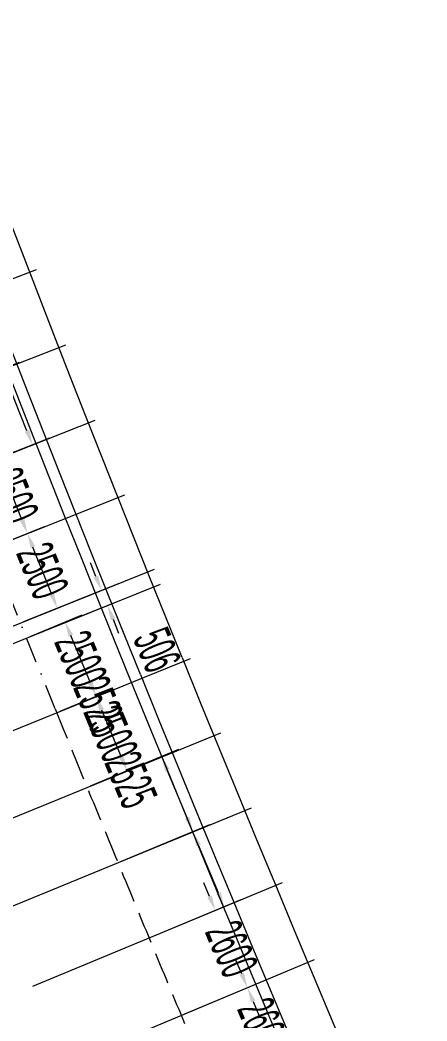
# Model space of a CAD drawing. Header units: millimetres. Extents: x 27228149 to 29012050, y 40856015 to 42918728.
# Drawn here: x 27426197 to 27438826, y 42419835 to 42450889 of the extents above; entities that cross this region are included whole.
import ezdxf

# ---------------------------------------------------------------- set-up
doc = ezdxf.new("R2010")
doc.units = ezdxf.units.MM
doc.header["$LTSCALE"] = 0.05
doc.linetypes.add('DGN Style 3', pattern=[27349.722329, 19535.51595, -7814.20638])
doc.linetypes.add('DGN Style 4', pattern=[31276.361035, 15628.41276, -7814.20638, 19.535516, -7814.20638])
doc.layers.get('Defpoints').update_dxf_attribs({"lineweight": 0})
for name, color, linetype, lineweight in [('InnerEdge_NB', 7, 'Continuous', 0), ('InnerEdge_SB', 7, 'Continuous', 0), ('OuterEdge_NB', 7, 'Continuous', 0), ('OuterEdge_SBRamp', 7, 'Continuous', 0), ('PlacementCurve_NB', 1, 'DGN Style 3', 0), ('PlacementCurve_SB', 1, 'DGN Style 3', 0), ('PlacementCurve_SBRamp', 1, 'DGN Style 3', 0), ('S-_ANOT----_A-', 7, 'Continuous', 0), ('S-_SEG-----_E-SBRamp', 3, 'Continuous', 13), ('S-_WALLLBW-_E-', 40, 'Continuous', 13)]:
    doc.layers.add(name, color=color, linetype=linetype, lineweight=lineweight)
doc.styles.add('StyleWORKING', font='WORKING.shx')
doc.dimstyles.new('dim300', dxfattribs={"dimtxt": 750, "dimasz": 750, "dimexe": 375, "dimexo": 375, "dimgap": 375, "dimtad": 1, "dimdec": 0, "dimzin": 11, "dimdsep": 46, "dimtxsty": 'StyleWORKING', "dimsah": 1, "dimcen": 0.09, "dimclrd": 7, "dimclre": 7, "dimadec": 4, "dimazin": 3, "dimtfac": 1, "dimtdec": 0, "dimtmove": 0, "dimatfit": 3, "dimfxl": 1, "dimtolj": 1, "dimtzin": 0, "dimlwd": 0, "dimlwe": 0, "dimarcsym": 0})

# ---------------------------------------------------------------- blocks, each defined once
blk = doc.blocks.new('*D153')
at = {"layer": 'Defpoints', "color": 0, "linetype": 'Continuous', "transparency": 16777216}
for p in [(27425648, 42440063), (27423446, 42439183), (27424366, 42436832)]:
    blk.add_point(p, dxfattribs=at)
at = {"layer": 'S-_ANOT----_A-', "linetype": 'Continuous', "transparency": 16777216}
for p, q in [((27423553, 42439226), (27426182, 42440276)), ((27424473, 42436875), (27427118, 42437931))]:
    blk.add_line(p, q, dxfattribs=at)
at = {"layer": 'S-_ANOT----_A-', "color": 7, "linetype": 'Continuous', "lineweight": 0, "transparency": 16777216}
blk.add_line((27426414, 42438145), (27425819, 42439636), dxfattribs=at)
at = {"layer": 'S-_ANOT----_A-', "color": 7, "linetype": 'Continuous', "transparency": 16777216}
for points in [[(27425890, 42439664), (27425747, 42439607), (27425648, 42440063)], [(27426485, 42438174), (27426343, 42438117), (27426584, 42437718)]]:
    blk.add_solid(points, dxfattribs=at)
at = {"layer": 'S-_ANOT----_A-', "color": 0, "linetype": 'Continuous', "transparency": 16777216, "insert": (27423744, 42441688), "char_height": 1150, "attachment_point": 5, "rotation": 291.7694, "style": 'StyleWORKING'}
blk.add_mtext('\\A1;{\\W0.47826;\\C0;2525}', dxfattribs=at)
blk = doc.blocks.new('*D154')
at = {"layer": 'Defpoints', "color": 0, "linetype": 'Continuous', "transparency": 16777216}
for p in [(27425501, 42437285), (27424366, 42436832), (27425286, 42434507)]:
    blk.add_point(p, dxfattribs=at)
at = {"layer": 'S-_ANOT----_A-', "linetype": 'Continuous', "transparency": 16777216}
for p, q in [((27424473, 42436875), (27426035, 42437498)), ((27425392, 42434550), (27426962, 42435177))]:
    blk.add_line(p, q, dxfattribs=at)
at = {"layer": 'S-_ANOT----_A-', "color": 7, "linetype": 'Continuous', "lineweight": 0, "transparency": 16777216}
blk.add_line((27426257, 42435391), (27425671, 42436858), dxfattribs=at)
at = {"layer": 'S-_ANOT----_A-', "color": 7, "linetype": 'Continuous', "transparency": 16777216}
for points in [[(27425743, 42436886), (27425600, 42436830), (27425501, 42437285)], [(27426329, 42435419), (27426186, 42435362), (27426428, 42434963)]]:
    blk.add_solid(points, dxfattribs=at)
at = {"layer": 'S-_ANOT----_A-', "color": 0, "linetype": 'Continuous', "transparency": 16777216, "insert": (27425966, 42436125), "char_height": 1150, "attachment_point": 5, "rotation": 291.7694, "style": 'StyleWORKING'}
blk.add_mtext('\\A1;{\\W0.47826;\\C0;2500}', dxfattribs=at)
blk = doc.blocks.new('*D155')
at = {"layer": 'Defpoints', "color": 0, "linetype": 'Continuous', "transparency": 16777216}
for p in [(27427598, 42432215), (27426401, 42431716), (27427337, 42429398)]:
    blk.add_point(p, dxfattribs=at)
at = {"layer": 'S-_ANOT----_A-', "linetype": 'Continuous', "transparency": 16777216}
for p, q in [((27426508, 42431761), (27428129, 42432436)), ((27427444, 42429442), (27429090, 42430128))]:
    blk.add_line(p, q, dxfattribs=at)
at = {"layer": 'S-_ANOT----_A-', "color": 7, "linetype": 'Continuous', "lineweight": 0, "transparency": 16777216}
blk.add_line((27428382, 42430331), (27427775, 42431790), dxfattribs=at)
at = {"layer": 'S-_ANOT----_A-', "color": 7, "linetype": 'Continuous', "transparency": 16777216}
for points in [[(27427846, 42431819), (27427704, 42431760), (27427598, 42432215)], [(27428453, 42430361), (27428311, 42430302), (27428559, 42429907)]]:
    blk.add_solid(points, dxfattribs=at)
at = {"layer": 'S-_ANOT----_A-', "color": 0, "linetype": 'Continuous', "transparency": 16777216, "insert": (27428080, 42431061), "char_height": 1150, "attachment_point": 5, "rotation": 292.6004, "style": 'StyleWORKING'}
blk.add_mtext('\\A1;{\\W0.47826;\\C0;2500}', dxfattribs=at)
blk = doc.blocks.new('*D156')
at = {"layer": 'Defpoints', "color": 0, "linetype": 'Continuous', "transparency": 16777216}
for p in [(27428559, 42429907), (27427337, 42429398), (27428281, 42427083)]:
    blk.add_point(p, dxfattribs=at)
at = {"layer": 'S-_ANOT----_A-', "linetype": 'Continuous', "transparency": 16777216}
for p, q in [((27427444, 42429442), (27429090, 42430128)), ((27428387, 42427127), (27430051, 42427820))]:
    blk.add_line(p, q, dxfattribs=at)
at = {"layer": 'S-_ANOT----_A-', "color": 7, "linetype": 'Continuous', "lineweight": 0, "transparency": 16777216}
blk.add_line((27429343, 42428023), (27428736, 42429482), dxfattribs=at)
at = {"layer": 'S-_ANOT----_A-', "color": 7, "linetype": 'Continuous', "transparency": 16777216}
for points in [[(27428807, 42429511), (27428665, 42429453), (27428559, 42429907)], [(27429414, 42428053), (27429272, 42427994), (27429520, 42427599)]]:
    blk.add_solid(points, dxfattribs=at)
at = {"layer": 'S-_ANOT----_A-', "color": 0, "linetype": 'Continuous', "transparency": 16777216, "insert": (27429041, 42428753), "char_height": 1150, "attachment_point": 5, "rotation": 292.6004, "style": 'StyleWORKING'}
blk.add_mtext('\\A1;{\\W0.47826;\\C0;2500}', dxfattribs=at)
blk = doc.blocks.new('*D157')
at = {"layer": 'Defpoints', "color": 0, "linetype": 'Continuous', "transparency": 16777216}
for p in [(27430591, 42428045), (27428281, 42427083), (27429239, 42424747)]:
    blk.add_point(p, dxfattribs=at)
at = {"layer": 'S-_ANOT----_A-', "linetype": 'Continuous', "transparency": 16777216}
for p, q in [((27428387, 42427127), (27431122, 42428266)), ((27429345, 42424791), (27432092, 42425934))]:
    blk.add_line(p, q, dxfattribs=at)
at = {"layer": 'S-_ANOT----_A-', "color": 7, "linetype": 'Continuous', "lineweight": 0, "transparency": 16777216}
blk.add_line((27431384, 42426138), (27430767, 42427620), dxfattribs=at)
at = {"layer": 'S-_ANOT----_A-', "color": 7, "linetype": 'Continuous', "transparency": 16777216}
for points in [[(27430838, 42427649), (27430697, 42427590), (27430591, 42428045)], [(27431455, 42426168), (27431313, 42426109), (27431561, 42425713)]]:
    blk.add_solid(points, dxfattribs=at)
at = {"layer": 'S-_ANOT----_A-', "color": 0, "linetype": 'Continuous', "transparency": 16777216, "insert": (27428669, 42429645), "char_height": 1150, "attachment_point": 5, "rotation": 292.6004, "style": 'StyleWORKING'}
blk.add_mtext('\\A1;{\\W0.47826;\\C0;2525}', dxfattribs=at)
blk = doc.blocks.new('*D158')
at = {"layer": 'Defpoints', "color": 0, "linetype": 'Continuous', "transparency": 16777216}
for p in [(27431561, 42425713), (27429239, 42424747), (27430203, 42422413)]:
    blk.add_point(p, dxfattribs=at)
at = {"layer": 'S-_ANOT----_A-', "linetype": 'Continuous', "transparency": 16777216}
for p, q in [((27429345, 42424791), (27432092, 42425934)), ((27430309, 42422457), (27433062, 42423603))]:
    blk.add_line(p, q, dxfattribs=at)
at = {"layer": 'S-_ANOT----_A-', "color": 7, "linetype": 'Continuous', "lineweight": 0, "transparency": 16777216}
blk.add_line((27432355, 42423807), (27431738, 42425289), dxfattribs=at)
at = {"layer": 'S-_ANOT----_A-', "color": 7, "linetype": 'Continuous', "transparency": 16777216}
for points in [[(27431809, 42425318), (27431667, 42425259), (27431561, 42425713)], [(27432425, 42423837), (27432284, 42423778), (27432531, 42423382)]]:
    blk.add_solid(points, dxfattribs=at)
at = {"layer": 'S-_ANOT----_A-', "color": 0, "linetype": 'Continuous', "transparency": 16777216, "insert": (27429640, 42427314), "char_height": 1150, "attachment_point": 5, "rotation": 292.6004, "style": 'StyleWORKING'}
blk.add_mtext('\\A1;{\\W0.47826;\\C0;2525}', dxfattribs=at)
blk = doc.blocks.new('*D953')
at = {"layer": 'Defpoints', "color": 0, "linetype": 'Continuous', "transparency": 16777216}
for p in [(27428724, 42433195), (27426213, 42432186), (27426401, 42431716)]:
    blk.add_point(p, dxfattribs=at)
at = {"layer": 'S-_ANOT----_A-', "color": 7, "linetype": 'Continuous', "lineweight": 0, "transparency": 16777216}
for p, q in [((27428553, 42433622), (27428381, 42434048)), ((27429084, 42432299), (27429256, 42431872))]:
    blk.add_line(p, q, dxfattribs=at)
at = {"layer": 'S-_ANOT----_A-', "linetype": 'Continuous', "transparency": 16777216}
for p, q in [((27426319, 42432228), (27429258, 42433409)), ((27426508, 42431759), (27429446, 42432940))]:
    blk.add_line(p, q, dxfattribs=at)
at = {"layer": 'S-_ANOT----_A-', "color": 7, "linetype": 'Continuous', "transparency": 16777216}
for points in [[(27428624, 42433650), (27428482, 42433593), (27428724, 42433195)], [(27429156, 42432327), (27429013, 42432270), (27428913, 42432726)]]:
    blk.add_solid(points, dxfattribs=at)
at = {"layer": 'S-_ANOT----_A-', "color": 0, "linetype": 'Continuous', "transparency": 16777216, "insert": (27430449, 42431349), "char_height": 1150, "attachment_point": 5, "rotation": 291.8924, "style": 'StyleWORKING'}
blk.add_mtext('\\A1;{\\W0.47826;\\C0;506}', dxfattribs=at)
blk = doc.blocks.new('*D1021')
at = {"layer": 'Defpoints', "color": 0, "linetype": 'Continuous', "transparency": 16777216}
for p in [(27426428, 42434963), (27425286, 42434507), (27426213, 42432186)]:
    blk.add_point(p, dxfattribs=at)
at = {"layer": 'S-_ANOT----_A-', "linetype": 'Continuous', "transparency": 16777216}
for p, q in [((27425392, 42434550), (27426962, 42435177)), ((27426320, 42432228), (27427889, 42432855))]:
    blk.add_line(p, q, dxfattribs=at)
at = {"layer": 'S-_ANOT----_A-', "color": 7, "linetype": 'Continuous', "lineweight": 0, "transparency": 16777216}
blk.add_line((27427185, 42433069), (27426599, 42434536), dxfattribs=at)
at = {"layer": 'S-_ANOT----_A-', "color": 7, "linetype": 'Continuous', "transparency": 16777216}
for points in [[(27426670, 42434565), (27426527, 42434508), (27426428, 42434963)], [(27427256, 42433097), (27427113, 42433041), (27427355, 42432642)]]:
    blk.add_solid(points, dxfattribs=at)
at = {"layer": 'S-_ANOT----_A-', "color": 0, "linetype": 'Continuous', "transparency": 16777216, "insert": (27426893, 42433803), "char_height": 1150, "attachment_point": 5, "rotation": 291.7694, "style": 'StyleWORKING'}
blk.add_mtext('\\A1;{\\W0.47826;\\C0;2500}', dxfattribs=at)
blk = doc.blocks.new('*D1022')
at = {"layer": 'Defpoints', "color": 0, "linetype": 'Continuous', "transparency": 16777216}
for p in [(27430203, 42422413), (27433256, 42420868), (27431202, 42420013)]:
    blk.add_point(p, dxfattribs=at)
at = {"layer": 'S-_ANOT----_A-', "color": 7, "linetype": 'Continuous', "lineweight": 0, "transparency": 16777216}
for p, q in [((27432080, 42423693), (27431903, 42424117)), ((27433433, 42420443), (27433609, 42420018))]:
    blk.add_line(p, q, dxfattribs=at)
at = {"layer": 'S-_ANOT----_A-', "linetype": 'Continuous', "transparency": 16777216}
for p, q in [((27430309, 42422457), (27432788, 42423489)), ((27431309, 42420057), (27433787, 42421089))]:
    blk.add_line(p, q, dxfattribs=at)
at = {"layer": 'S-_ANOT----_A-', "color": 7, "linetype": 'Continuous', "transparency": 16777216}
for points in [[(27432151, 42423722), (27432009, 42423663), (27432257, 42423268)], [(27433503, 42420472), (27433362, 42420414), (27433256, 42420868)]]:
    blk.add_solid(points, dxfattribs=at)
at = {"layer": 'S-_ANOT----_A-', "color": 0, "linetype": 'Continuous', "transparency": 16777216, "insert": (27432758, 42422068), "char_height": 1150, "attachment_point": 5, "rotation": 292.6004, "style": 'StyleWORKING'}
blk.add_mtext('\\A1;{\\W0.47826;\\C0;2600}', dxfattribs=at)
blk = doc.blocks.new('*D1023')
at = {"layer": 'Defpoints', "color": 0, "linetype": 'Continuous', "transparency": 16777216}
for p in [(27431202, 42420013), (27434260, 42418476), (27432208, 42417615)]:
    blk.add_point(p, dxfattribs=at)
at = {"layer": 'S-_ANOT----_A-', "color": 7, "linetype": 'Continuous', "lineweight": 0, "transparency": 16777216}
for p, q in [((27433076, 42421297), (27432898, 42421722)), ((27434437, 42418051), (27434615, 42417627))]:
    blk.add_line(p, q, dxfattribs=at)
at = {"layer": 'S-_ANOT----_A-', "linetype": 'Continuous', "transparency": 16777216}
for p, q in [((27431308, 42420057), (27433784, 42421096)), ((27432314, 42417660), (27434790, 42418698))]:
    blk.add_line(p, q, dxfattribs=at)
at = {"layer": 'S-_ANOT----_A-', "color": 7, "linetype": 'Continuous', "transparency": 16777216}
for points in [[(27433147, 42421327), (27433005, 42421268), (27433254, 42420873)], [(27434508, 42418081), (27434367, 42418022), (27434260, 42418476)]]:
    blk.add_solid(points, dxfattribs=at)
at = {"layer": 'S-_ANOT----_A-', "color": 0, "linetype": 'Continuous', "transparency": 16777216, "insert": (27433758, 42419675), "char_height": 1150, "attachment_point": 5, "rotation": 292.7506, "style": 'StyleWORKING'}
blk.add_mtext('\\A1;{\\W0.47826;\\C0;2600}', dxfattribs=at)

msp = doc.modelspace()

# ---------------------------------------------------------------- linework, layer by layer
at = {"layer": 'InnerEdge_NB'}
msp.add_lwpolyline([(27283724.5, 42878514.7, -0.0568157), (27345588.8, 42682480.7), (27368075.3, 42566916.3, 0.0263705), (27393633.3, 42464653, 0.0426618), (27458420.2, 42303807.1, 0.1075608), (27699785.7, 42006839.6, 0.026969), (27783127.3, 41947329.2), (27839783.5, 41911319.6)], format="xyb", dxfattribs=at)
at = {"layer": 'InnerEdge_SB', "extrusion": (0, 0, -1)}
msp.add_lwpolyline([(-27784629.2, 41949692.3, 0.026969), (-27701533.2, 42009027.3, 0.1075608), (-27460918.9, 42305070.6, 0.0691101), (-27370363.7, 42569291.8)], format="xyb", dxfattribs=at)
at = {"layer": 'OuterEdge_NB', "extrusion": (0, 0, -1)}
msp.add_arc((-28366874.4, 42763192.6), 1032150, 334.1501386, 342.946718, dxfattribs=at)
at = {"layer": 'OuterEdge_SBRamp', "flags": 128}
msp.add_lwpolyline([(27421297.4, 42451872.9), (27421768, 42450606), (27422240.9, 42449339.9), (27422716.1, 42448074.7), (27423193.6, 42446810.3), (27423673.3, 42445546.8), (27424155.3, 42444284.2), (27424639.6, 42443022.4), (27425126.2, 42441761.5), (27425615, 42440501.5), (27426106.1, 42439242.4), (27426599.5, 42437984.2), (27427095.1, 42436726.8), (27427593, 42435470.4), (27428093.2, 42434214.8), (27428595.6, 42432960.2), (27429100.3, 42431706.4), (27429607.2, 42430453.6)], dxfattribs=at)
at = {"layer": 'OuterEdge_SBRamp'}
msp.add_arc((28346047, 42802241.2), 988983.3, 202.081749, 213.4027861, dxfattribs=at)
at = {"layer": 'PlacementCurve_NB'}
msp.add_lwpolyline([(27288809.3, 42846343.4, -0.0480477), (27337834.2, 42680971.8), (27359958.8, 42567267.3, 0.0690894), (27451045.4, 42301107.2, 0.1079959), (27694979, 42000696.1, 0.0193193), (27725549.4, 41977271, 0.0146476), (27778701.6, 41940923.9), (27835716.4, 41904662.4)], format="xyb", dxfattribs=at)
at = {"layer": 'PlacementCurve_SB'}
msp.add_lwpolyline([(27305541.4, 42854039, -0.0482858), (27355899.2, 42684467.3), (27377998.9, 42570890.3, 0.0688708), (27467496.8, 42309348.2, 0.1110949), (27715510, 42007942.3, 0.028125), (27802629.8, 41947720.4), (27845874.9, 41921290)], format="xyb", dxfattribs=at)
at = {"layer": 'PlacementCurve_SBRamp', "linetype": 'DGN Style 4', "extrusion": (0, 0, -1), "flags": 128}
msp.add_lwpolyline([(-27427289.7, 42429515.9), (-27426782, 42430770.8), (-27426275.6, 42432028.7), (-27425771.5, 42433287.5), (-27425269.7, 42434547.3), (-27424770.1, 42435807.9), (-27424272.8, 42437069.5), (-27423777.8, 42438331.9), (-27423285.1, 42439595.2), (-27422794.6, 42440859.4), (-27422306.4, 42442124.5), (-27421820.5, 42443390.5), (-27421336.9, 42444657.3), (-27420855.6, 42445925), (-27420376.5, 42447193.6), (-27419899.8, 42448463), (-27419425.3, 42449733.3), (-27418953.1, 42451004.4), (-27418483.2, 42452276.4), (-27418015.6, 42453549.3), (-27417550.3, 42454823), (-27417087.3, 42456097.5), (-27416626.6, 42457372.8), (-27416168.1, 42458649), (-27415712, 42459926), (-27415258.2, 42461203.8), (-27414806.7, 42462482.4), (-27414357.5, 42463761.9), (-27413910.6, 42465042.1), (-27413466, 42466323.2), (-27413023.7, 42467605.1), (-27412583.8, 42468887.7), (-27412146.1, 42470171.1), (-27411710.7, 42471455.4), (-27411277.7, 42472740.4), (-27410245.4, 42475822)], dxfattribs=at)
at = {"layer": 'PlacementCurve_SBRamp'}
msp.add_lwpolyline([(27427289.7, 42429515.9, 0.0215399), (27462378.6, 42352609)], format="xyb", dxfattribs=at)
at = {"layer": 'S-_SEG-----_E-SBRamp'}
for p, q in [((27419312, 42440294.6), (27426712.5, 42443150.4)), ((27420205.3, 42437919.4), (27427619.5, 42440811.2)), ((27421098.7, 42435544), (27428534.2, 42438475.1)), ((27421981.1, 42433197.8), (27429450.5, 42436157.7)), ((27422865.9, 42430845.3), (27430371.7, 42433851)), ((27423046.2, 42430365.7), (27430557.3, 42433389.2)), ((27423928.8, 42428018.9), (27431490.3, 42431078.6)), ((27424813.8, 42425665.8), (27432427.4, 42428778)), ((27425706.5, 42423292.4), (27433381.5, 42426452.5)), ((27426599.2, 42420918.5), (27434341.5, 42424129.5)), ((27427518.7, 42418473.8), (27435336.1, 42421740))]:
    msp.add_line(p, q, dxfattribs=at)
at = {"layer": 'S-_WALLLBW-_E-', "flags": 128}
for points in [[(27429931.7, 42430584.9), (27429424.8, 42431837.4), (27428920.4, 42433090.6), (27428418.2, 42434344.7), (27427918.3, 42435599.6), (27427420.6, 42436855.5), (27426925.2, 42438112.2), (27426432.1, 42439369.9), (27425941.2, 42440628.4), (27425452.6, 42441887.8), (27424966.2, 42443148.1), (27424482.2, 42444409.3), (27424000.4, 42445671.3), (27423520.9, 42446934.3), (27423043.7, 42448198), (27422568.7, 42449462.6), (27422096, 42450728.1), (27421625.6, 42451994.5)], [(27431229.4, 42431110), (27430723.1, 42432361.4), (27430219.6, 42433612.2), (27429718.3, 42434863.9), (27429219.3, 42436116.6), (27428722.6, 42437370.1), (27428228.1, 42438624.5), (27427735.9, 42439879.8), (27427245.9, 42441136), (27426758.3, 42442393), (27426272.8, 42443651), (27425789.7, 42444909.8), (27425308.8, 42446169.5), (27424830.2, 42447430), (27424353.8, 42448691.4), (27423879.8, 42449953.7), (27423408, 42451216.8)]]:
    msp.add_lwpolyline(points, dxfattribs=at)
at = {"layer": 'S-_WALLLBW-_E-', "extrusion": (0, 0, -1)}
for radius in [1032500, 1033900]:
    msp.add_arc((-28366874.4, 42763192.6), radius, 334.1501386, 342.946718, dxfattribs=at)
at = {"layer": 'S-_WALLLBW-_E-'}
for radius, end in [(987233.3, 213.3940806), (988633.3, 213.3940929)]:
    msp.add_arc((28346047, 42802241.2), radius, 202.081749, end, dxfattribs=at)

# ---------------------------------------------------------------- dimensions: what is measured, and where the dimension line sits
at = {"layer": 'S-_ANOT----_A-', "linetype": 'Continuous'}
for base, p1, p2, angle, override, picture, middle, turn in [((27425648.1, 42440062.8), (27424366.4, 42436832.1), (27423445.7, 42439183.3), 111.76943, {"dimscale": 1000, "dimtxt": 1.15, "dimasz": 0.46, "dimexe": 0.575, "dimexo": 0.115, "dimgap": 0.2875, "dimtad": 1, "dimtih": 0, "dimtoh": 0, "dimlfac": 1, "dimsah": 1, "dimcen": 0, "dimse1": 0, "dimse2": 0, "dimclre": 256, "dimclrt": 0, "dimtol": 0, "dimtfac": 1, "dimtofl": 0, "dimtmove": 2, "dimatfit": 3, "dimfrac": 0, "dimtolj": 1, "dimlwe": 65535}, '*D153', (27423743.8, 42441688.3), 291.76943), ((27425500.8, 42437285.1), (27425285.6, 42434507.3), (27424366.4, 42436832.1), 111.76943, {"dimscale": 1000, "dimtxt": 1.15, "dimasz": 0.46, "dimexe": 0.575, "dimexo": 0.115, "dimgap": 0.2875, "dimtad": 1, "dimtih": 0, "dimtoh": 0, "dimlfac": 1, "dimsah": 1, "dimcen": 0, "dimse1": 0, "dimse2": 0, "dimclre": 256, "dimclrt": 0, "dimtol": 0, "dimtfac": 1, "dimtofl": 0, "dimtmove": 2, "dimatfit": 3, "dimfrac": 0, "dimtolj": 1, "dimlwe": 65535}, '*D154', (27425965.7, 42436124.8), 291.76943), ((27426428, 42434963.5), (27426212.8, 42432185.5), (27425285.6, 42434507.3), 111.76943, {"dimscale": 1000, "dimtxt": 1.15, "dimasz": 0.46, "dimexe": 0.575, "dimexo": 0.115, "dimgap": 0.2875, "dimtad": 1, "dimtih": 0, "dimtoh": 0, "dimlfac": 1, "dimsah": 1, "dimcen": 0, "dimse1": 0, "dimse2": 0, "dimclre": 256, "dimclrt": 0, "dimtol": 0, "dimtfac": 1, "dimtofl": 0, "dimtmove": 2, "dimatfit": 3, "dimfrac": 0, "dimtolj": 1, "dimlwe": 65535}, '*D1021', (27426892.8, 42433803.1), 291.76943), ((27428724.3, 42433194.8), (27426401.3, 42431716.3), (27426212.8, 42432185.5), 111.8924, {"dimscale": 1000, "dimtxt": 1.15, "dimasz": 0.46, "dimexe": 0.575, "dimexo": 0.115, "dimgap": 0.2875, "dimtad": 1, "dimtih": 0, "dimtoh": 0, "dimlfac": 1, "dimsah": 1, "dimcen": 0, "dimse1": 0, "dimse2": 0, "dimclre": 256, "dimclrt": 0, "dimtol": 0, "dimtfac": 1, "dimtofl": 0, "dimtmove": 2, "dimatfit": 3, "dimfrac": 0, "dimtolj": 1, "dimlwe": 65535}, '*D953', (27430449.1, 42431349.1), 291.8924), ((27427598.3, 42432214.6), (27427337.5, 42429398.2), (27426401.3, 42431716.3), 112.60038, {"dimscale": 1000, "dimtxt": 1.15, "dimasz": 0.46, "dimexe": 0.575, "dimexo": 0.115, "dimgap": 0.2875, "dimtad": 1, "dimtih": 0, "dimtoh": 0, "dimlfac": 1, "dimsah": 1, "dimcen": 0, "dimse1": 0, "dimse2": 0, "dimclre": 256, "dimclrt": 0, "dimtol": 0, "dimtfac": 1, "dimtofl": 0, "dimtmove": 2, "dimatfit": 3, "dimfrac": 0, "dimtolj": 1, "dimlwe": 65535}, '*D155', (27428079.9, 42431061.1), 292.60038), ((27430590.7, 42428044.5), (27429238.9, 42424746.8), (27428280.5, 42427082.9), 112.60038, {"dimscale": 1000, "dimtxt": 1.15, "dimasz": 0.46, "dimexe": 0.575, "dimexo": 0.115, "dimgap": 0.2875, "dimtad": 1, "dimtih": 0, "dimtoh": 0, "dimlfac": 1, "dimsah": 1, "dimcen": 0, "dimse1": 0, "dimse2": 0, "dimclre": 256, "dimclrt": 0, "dimtol": 0, "dimtfac": 1, "dimtofl": 0, "dimtmove": 2, "dimatfit": 3, "dimfrac": 0, "dimtolj": 1, "dimlwe": 65535}, '*D157', (27428669.4, 42429644.9), 292.60038), ((27428559, 42429906.7), (27428280.5, 42427082.9), (27427337.5, 42429398.2), 112.60038, {"dimscale": 1000, "dimtxt": 1.15, "dimasz": 0.46, "dimexe": 0.575, "dimexo": 0.115, "dimgap": 0.2875, "dimtad": 1, "dimtih": 0, "dimtoh": 0, "dimlfac": 1, "dimsah": 1, "dimcen": 0, "dimse1": 0, "dimse2": 0, "dimclre": 256, "dimclrt": 0, "dimtol": 0, "dimtfac": 1, "dimtofl": 0, "dimtmove": 2, "dimatfit": 3, "dimfrac": 0, "dimtolj": 1, "dimlwe": 65535}, '*D156', (27429040.6, 42428753.2), 292.60038), ((27431561, 42425713.5), (27430203.2, 42422413.2), (27429238.9, 42424746.8), 112.60038, {"dimscale": 1000, "dimtxt": 1.15, "dimasz": 0.46, "dimexe": 0.575, "dimexo": 0.115, "dimgap": 0.2875, "dimtad": 1, "dimtih": 0, "dimtoh": 0, "dimlfac": 1, "dimsah": 1, "dimcen": 0, "dimse1": 0, "dimse2": 0, "dimclre": 256, "dimclrt": 0, "dimtol": 0, "dimtfac": 1, "dimtofl": 0, "dimtmove": 2, "dimatfit": 3, "dimfrac": 0, "dimtolj": 1, "dimlwe": 65535}, '*D158', (27429639.8, 42427313.9), 292.60038), ((27433255.9, 42420867.7), (27430203.2, 42422413.2), (27431202.4, 42420012.9), 112.60038, {"dimscale": 1000, "dimtxt": 1.15, "dimasz": 0.46, "dimexe": 0.575, "dimexo": 0.115, "dimgap": 0.2875, "dimtad": 1, "dimjust": 0, "dimtih": 0, "dimtoh": 0, "dimlfac": 1, "dimsah": 1, "dimcen": 0, "dimse1": 0, "dimse2": 0, "dimclre": 256, "dimclrt": 0, "dimtol": 0, "dimtfac": 1, "dimtofl": 0, "dimtmove": 2, "dimatfit": 3, "dimfrac": 0, "dimtolj": 1, "dimlwe": 65535}, '*D1022', (27432757.5, 42422068.4), 292.60038), ((27434259.5, 42418475.5), (27431202.4, 42420012.9), (27432207.9, 42417615.2), 112.75063, {"dimscale": 1000, "dimtxt": 1.15, "dimasz": 0.46, "dimexe": 0.575, "dimexo": 0.115, "dimgap": 0.2875, "dimtad": 1, "dimjust": 0, "dimtih": 0, "dimtoh": 0, "dimlfac": 1, "dimsah": 1, "dimcen": 0, "dimse1": 0, "dimse2": 0, "dimclre": 256, "dimclrt": 0, "dimtol": 0, "dimtfac": 1, "dimtofl": 0, "dimtmove": 2, "dimatfit": 3, "dimfrac": 0, "dimtolj": 1, "dimlwe": 65535}, '*D1023', (27433758.1, 42419674.9), 292.75063)]:
    dim = msp.add_linear_dim(base=base, p1=p1, p2=p2, angle=angle, text='{\\W0.47826;\\C0;<>}', dimstyle='dim300', override=override, dxfattribs=at)
    dim.commit()
    dim.dimension.update_dxf_attribs({"geometry": picture, "text_midpoint": middle, "dimtype": 160, "text_rotation": turn})

doc.saveas('drawing.dxf')
